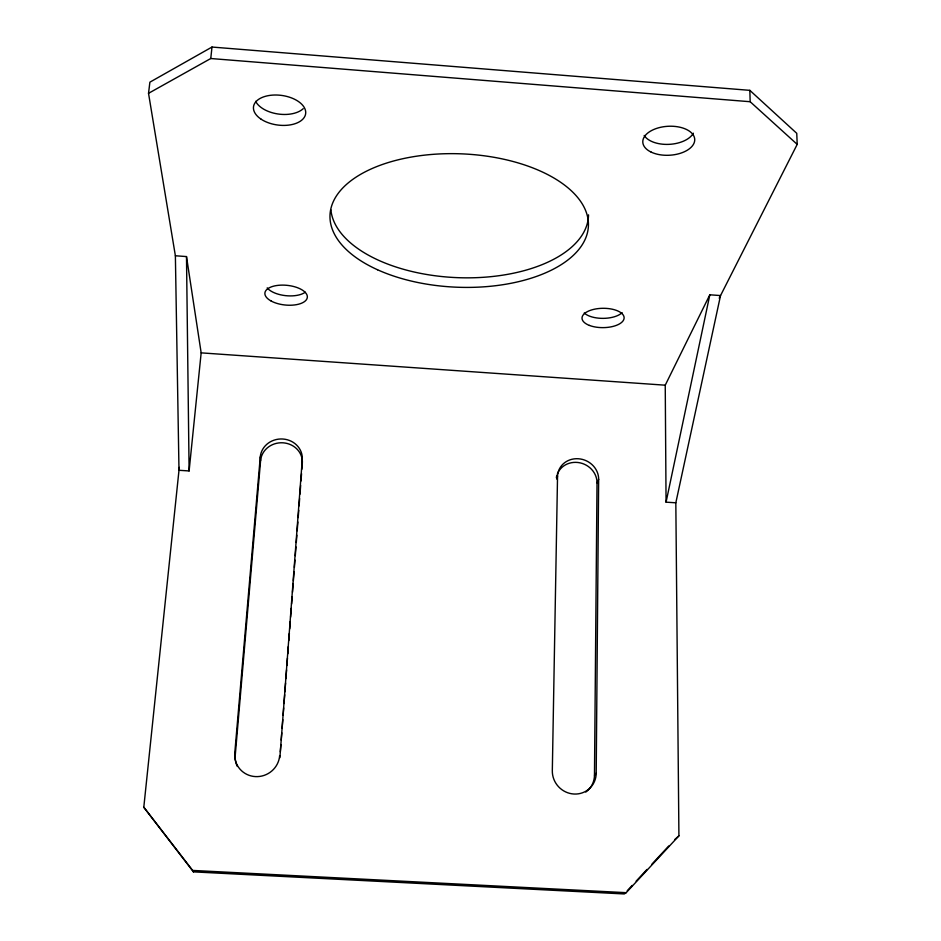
<?xml version="1.0" encoding="UTF-8"?>
<svg xmlns="http://www.w3.org/2000/svg" width="941" height="941" viewBox="0 0 941 941"><rect width="100%" height="100%" fill="white"/><g stroke="black" fill="none" stroke-linecap="round" stroke-linejoin="round"><path stroke-width="1.41" d="M585.773 792.075A22.302 21.384 46.9 0 0 594.477 775.161L597.017 482.851L598.652 479.298A20.784 19.091 21.7 0 0 578.339 458.749A20.784 19.091 21.7 0 0 557.531 476.581L556.601 478.969M594.477 775.161L596.206 773.184L598.652 479.298M557.531 476.581L552.32 770.75A22.431 21.502 46.6 0 0 573.975 794.028A22.431 21.502 46.6 0 0 596.206 773.184M279.877 757.717L302.261 459.714A21.055 19.455 -1.3 0 0 282.841 439.012A21.055 19.455 -1.3 0 0 260.269 456.938L234.768 753.106L235.262 755.247A22.525 21.89 -28.6 0 0 237.32 766.445M280.324 751.859L280.889 744.543M281.218 740.144L281.782 732.827M282.112 728.428L282.782 719.653M283.123 715.254L283.676 707.938M284.017 703.539L284.688 694.752M284.911 691.823L285.582 683.048M285.911 678.649L286.582 669.863M286.923 665.475L287.476 658.147M287.817 653.76L288.369 646.443M288.816 640.586L289.381 633.258M289.71 628.87L290.275 621.542M290.604 617.155L291.275 608.368M291.616 603.981L292.169 596.653M292.51 592.265L293.169 583.479M293.392 580.55L294.062 571.763M294.404 567.376L294.956 560.048M295.298 555.66L295.968 546.874M296.297 542.475L296.862 535.158M297.191 530.771L297.862 521.984M298.203 517.585L298.756 510.269M299.097 505.87L299.65 498.554M299.991 494.166L300.661 485.38M300.991 480.98L301.555 473.664M301.885 469.265L302.261 459.714M235.262 755.247L260.586 460.655L260.269 456.938M175.379 255.764L178.99 470.288L189.106 470.947L201.162 352.863L186.494 256.575L175.379 255.764L148.525 93.324L149.89 82.173L211.996 47.05L749.836 90.348L796.756 133.328L797.203 144.373L719.206 298.191M675.826 502.8L666.063 502.165L665.24 385.187L709.832 294.792L720.524 295.568L675.826 502.8L678.92 835.843L626.212 892.668L624.259 893.95L193.423 871.872L143.797 807.249L179.296 467.371M148.525 93.324L210.76 58.518L211.996 47.05M666.063 502.165L709.832 294.792M627.224 890.751L632.164 885.422M636.128 881.164L646.996 869.437M651.948 864.109L668.757 845.983M674.685 839.584L678.92 835.843M143.797 807.249L192.646 870.425L626.212 892.668M201.162 352.863L665.24 385.187M210.76 58.518L750.165 101.722L797.203 144.373M192.646 870.425L193.423 871.872M749.836 90.348L750.165 101.722M186.494 256.575L189.106 470.947M556.354 477.663A20.667 18.996 21.7 0 1 556.919 475.24M557.331 474.064A20.667 18.996 21.7 0 1 580.15 462.866A20.667 18.996 21.7 0 1 597.017 482.851M260.586 460.655A20.937 19.349 -1.3 0 1 283.018 442.811A20.937 19.349 -1.3 0 1 302.332 463.407M279.665 755.599A22.655 22.019 -28.2 0 1 255.411 776.596A22.655 22.019 -28.2 0 1 234.768 753.106M588.525 214.842A128.988 67.329 2.4 0 1 462.372 277.795A128.988 67.329 2.4 0 1 330.891 209.808M303.225 108.674A26.219 15.056 7.7 0 1 277.701 113.943A26.219 15.056 7.7 0 1 255.634 101.322M693.352 133.21A25.925 14.609 -3.3 0 1 668.957 144.361A25.925 14.609 -3.3 0 1 644.185 135.457M622.119 312.647A21.008 9.763 -0.5 0 1 603.24 318.364A21.008 9.763 -0.5 0 1 584.243 313M305.296 292.18A21.267 9.975 5.9 0 1 285.405 295.627A21.267 9.975 5.9 0 1 267.197 287.875M377.541 269.761A129.305 66.717 2.4 0 0 586.761 235.156A129.305 66.717 2.4 0 0 413.287 156.712A129.305 66.717 2.4 0 0 377.541 269.761M271.173 301.038A21.314 9.881 5.8 0 0 306.648 299.332A21.314 9.881 5.8 0 0 280.512 285.158A21.314 9.881 5.8 0 0 271.173 301.038M651.148 152.101A25.995 14.491 -3.2 0 0 694.105 142.961A25.995 14.491 -3.2 0 0 661.064 127.2A25.995 14.491 -3.2 0 0 651.148 152.101M261.198 119.248A26.301 14.938 7.6 0 0 304.86 116.308A26.301 14.938 7.6 0 0 272.667 95.1A26.301 14.938 7.6 0 0 261.198 119.248M589.419 325.421A21.055 9.669 -0.5 0 0 623.777 319.575A21.055 9.669 -0.5 0 0 596.006 308.907A21.055 9.669 -0.5 0 0 589.419 325.421"/></g></svg>
